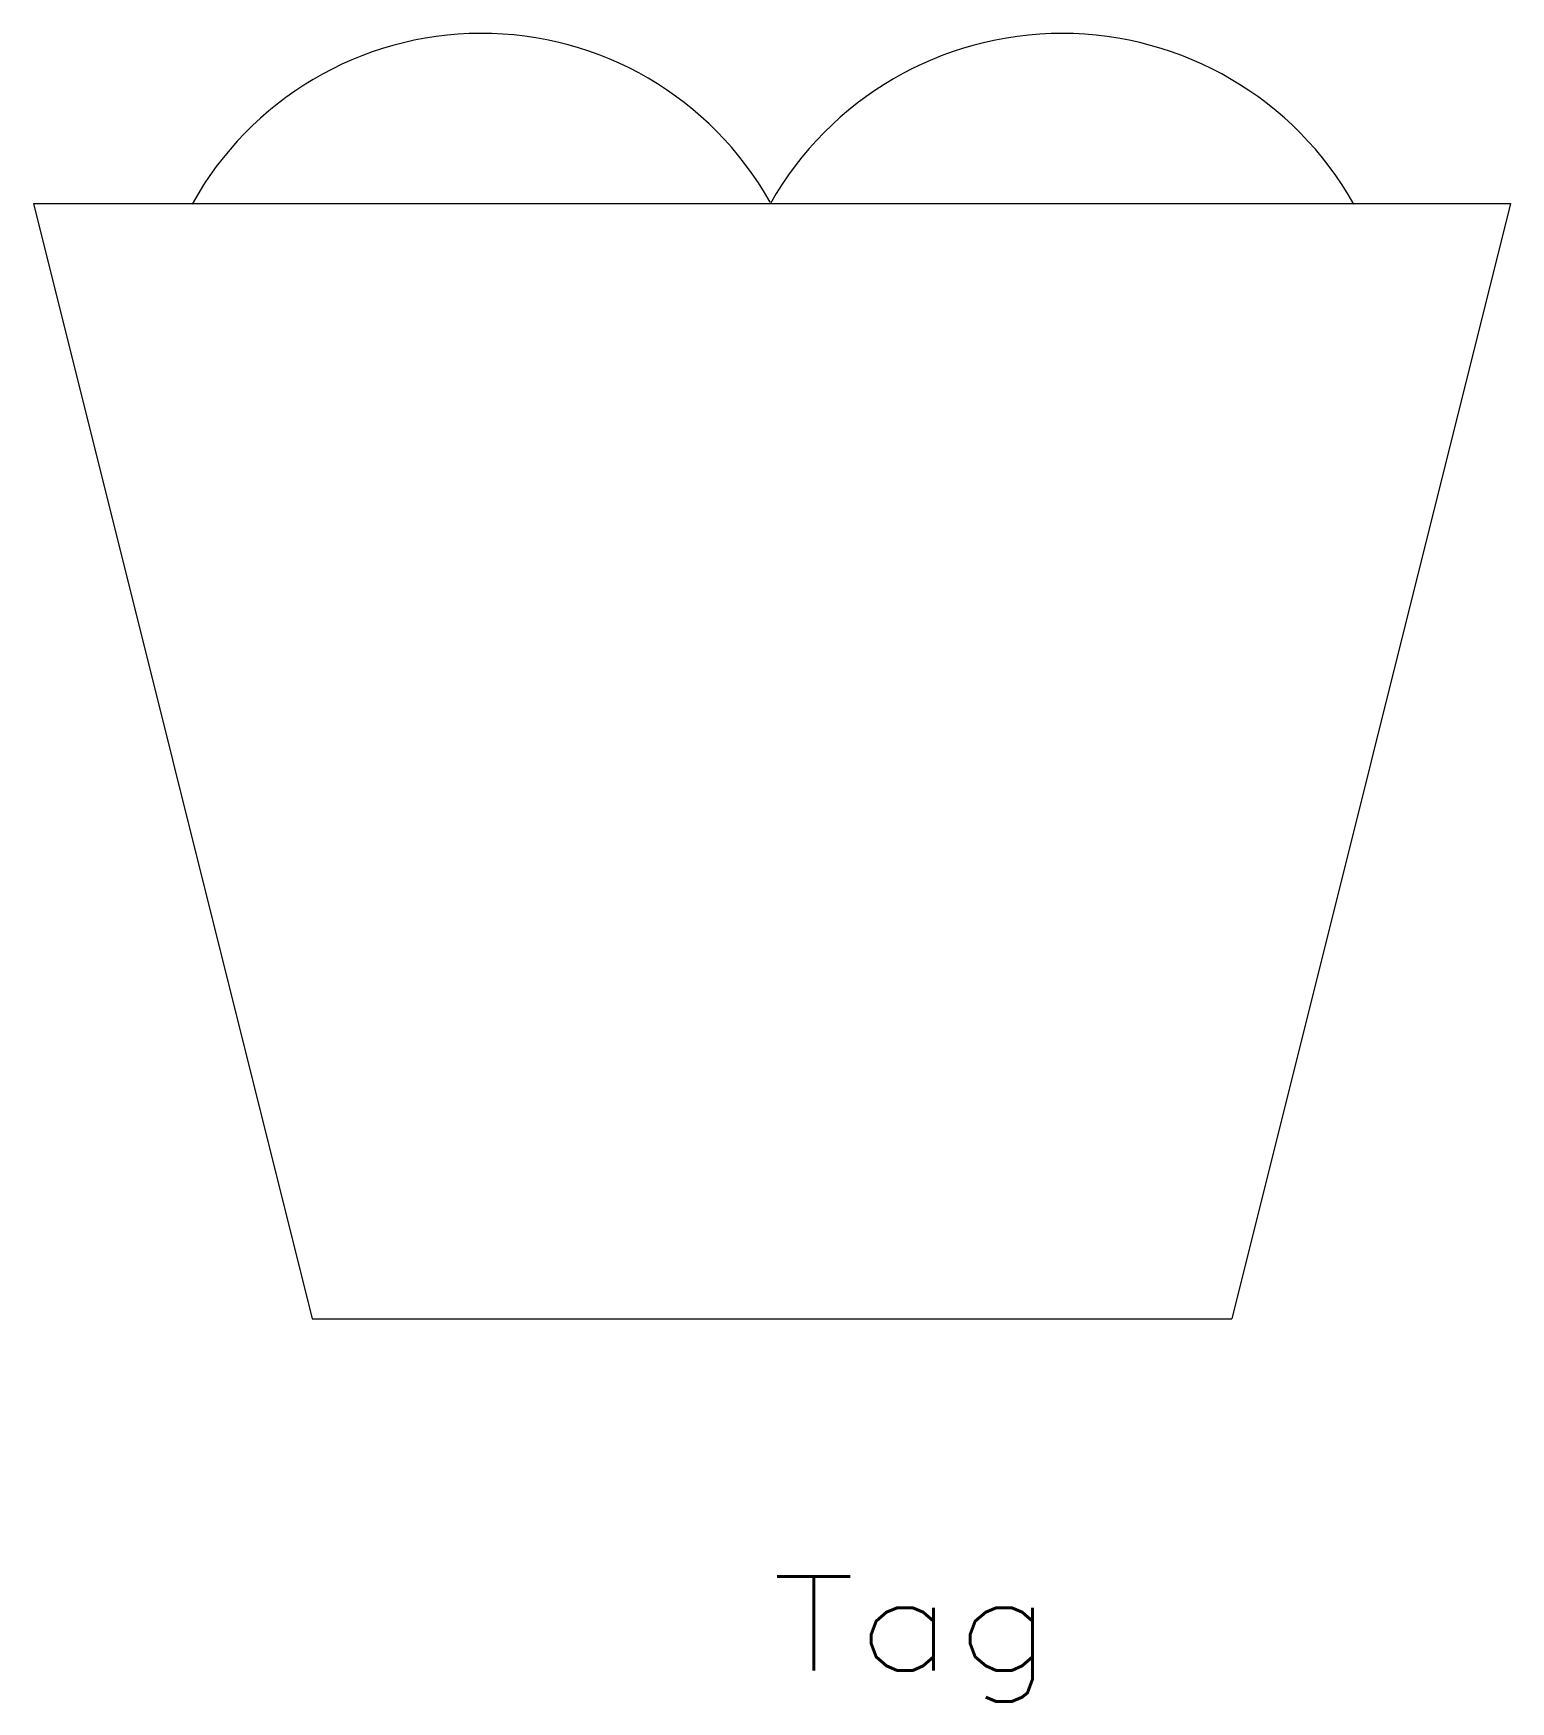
# Model space of a CAD drawing. Header units: inches. Extents: x -10 to 10, y -13.8 to 8.8.
import ezdxf
from ezdxf.enums import TextEntityAlignment as Align

# ---------------------------------------------------------------- set-up
doc = ezdxf.new("R2010")
doc.units = ezdxf.units.IN
doc.header["$MEASUREMENT"] = 0
doc.layers.get('0').update_dxf_attribs({"lineweight": 0})
doc.styles.add('STANDARD1', font='TXT.SHX')

msp = doc.modelspace()

# ---------------------------------------------------------------- linework, layer by layer
for p, q in [((-9.964, 6.502), (10.036, 6.502)), ((-9.964, 6.502), (-6.189, -8.597)), ((10.036, 6.502), (6.261, -8.597)), ((-6.189, -8.597), (6.261, -8.597))]:
    msp.add_line(p, q)
for centre, radius, start, end in [((-3.895, 4.324), 4.479, 29.3533, 151.0545), ((3.961, 4.265), 4.537, 29.3857, 150.4621)]:
    msp.add_arc(centre, radius, start, end)

# ---------------------------------------------------------------- texts
at = {"color": 7, "linetype": 'Continuous', "style": 'STANDARD1', "width": 1.166667}
msp.add_text('Tag', height=1.27, dxfattribs=at).set_placement((0.036, -13.355), (3.846, -13.355), align=Align.FIT)

doc.saveas('drawing.dxf')
